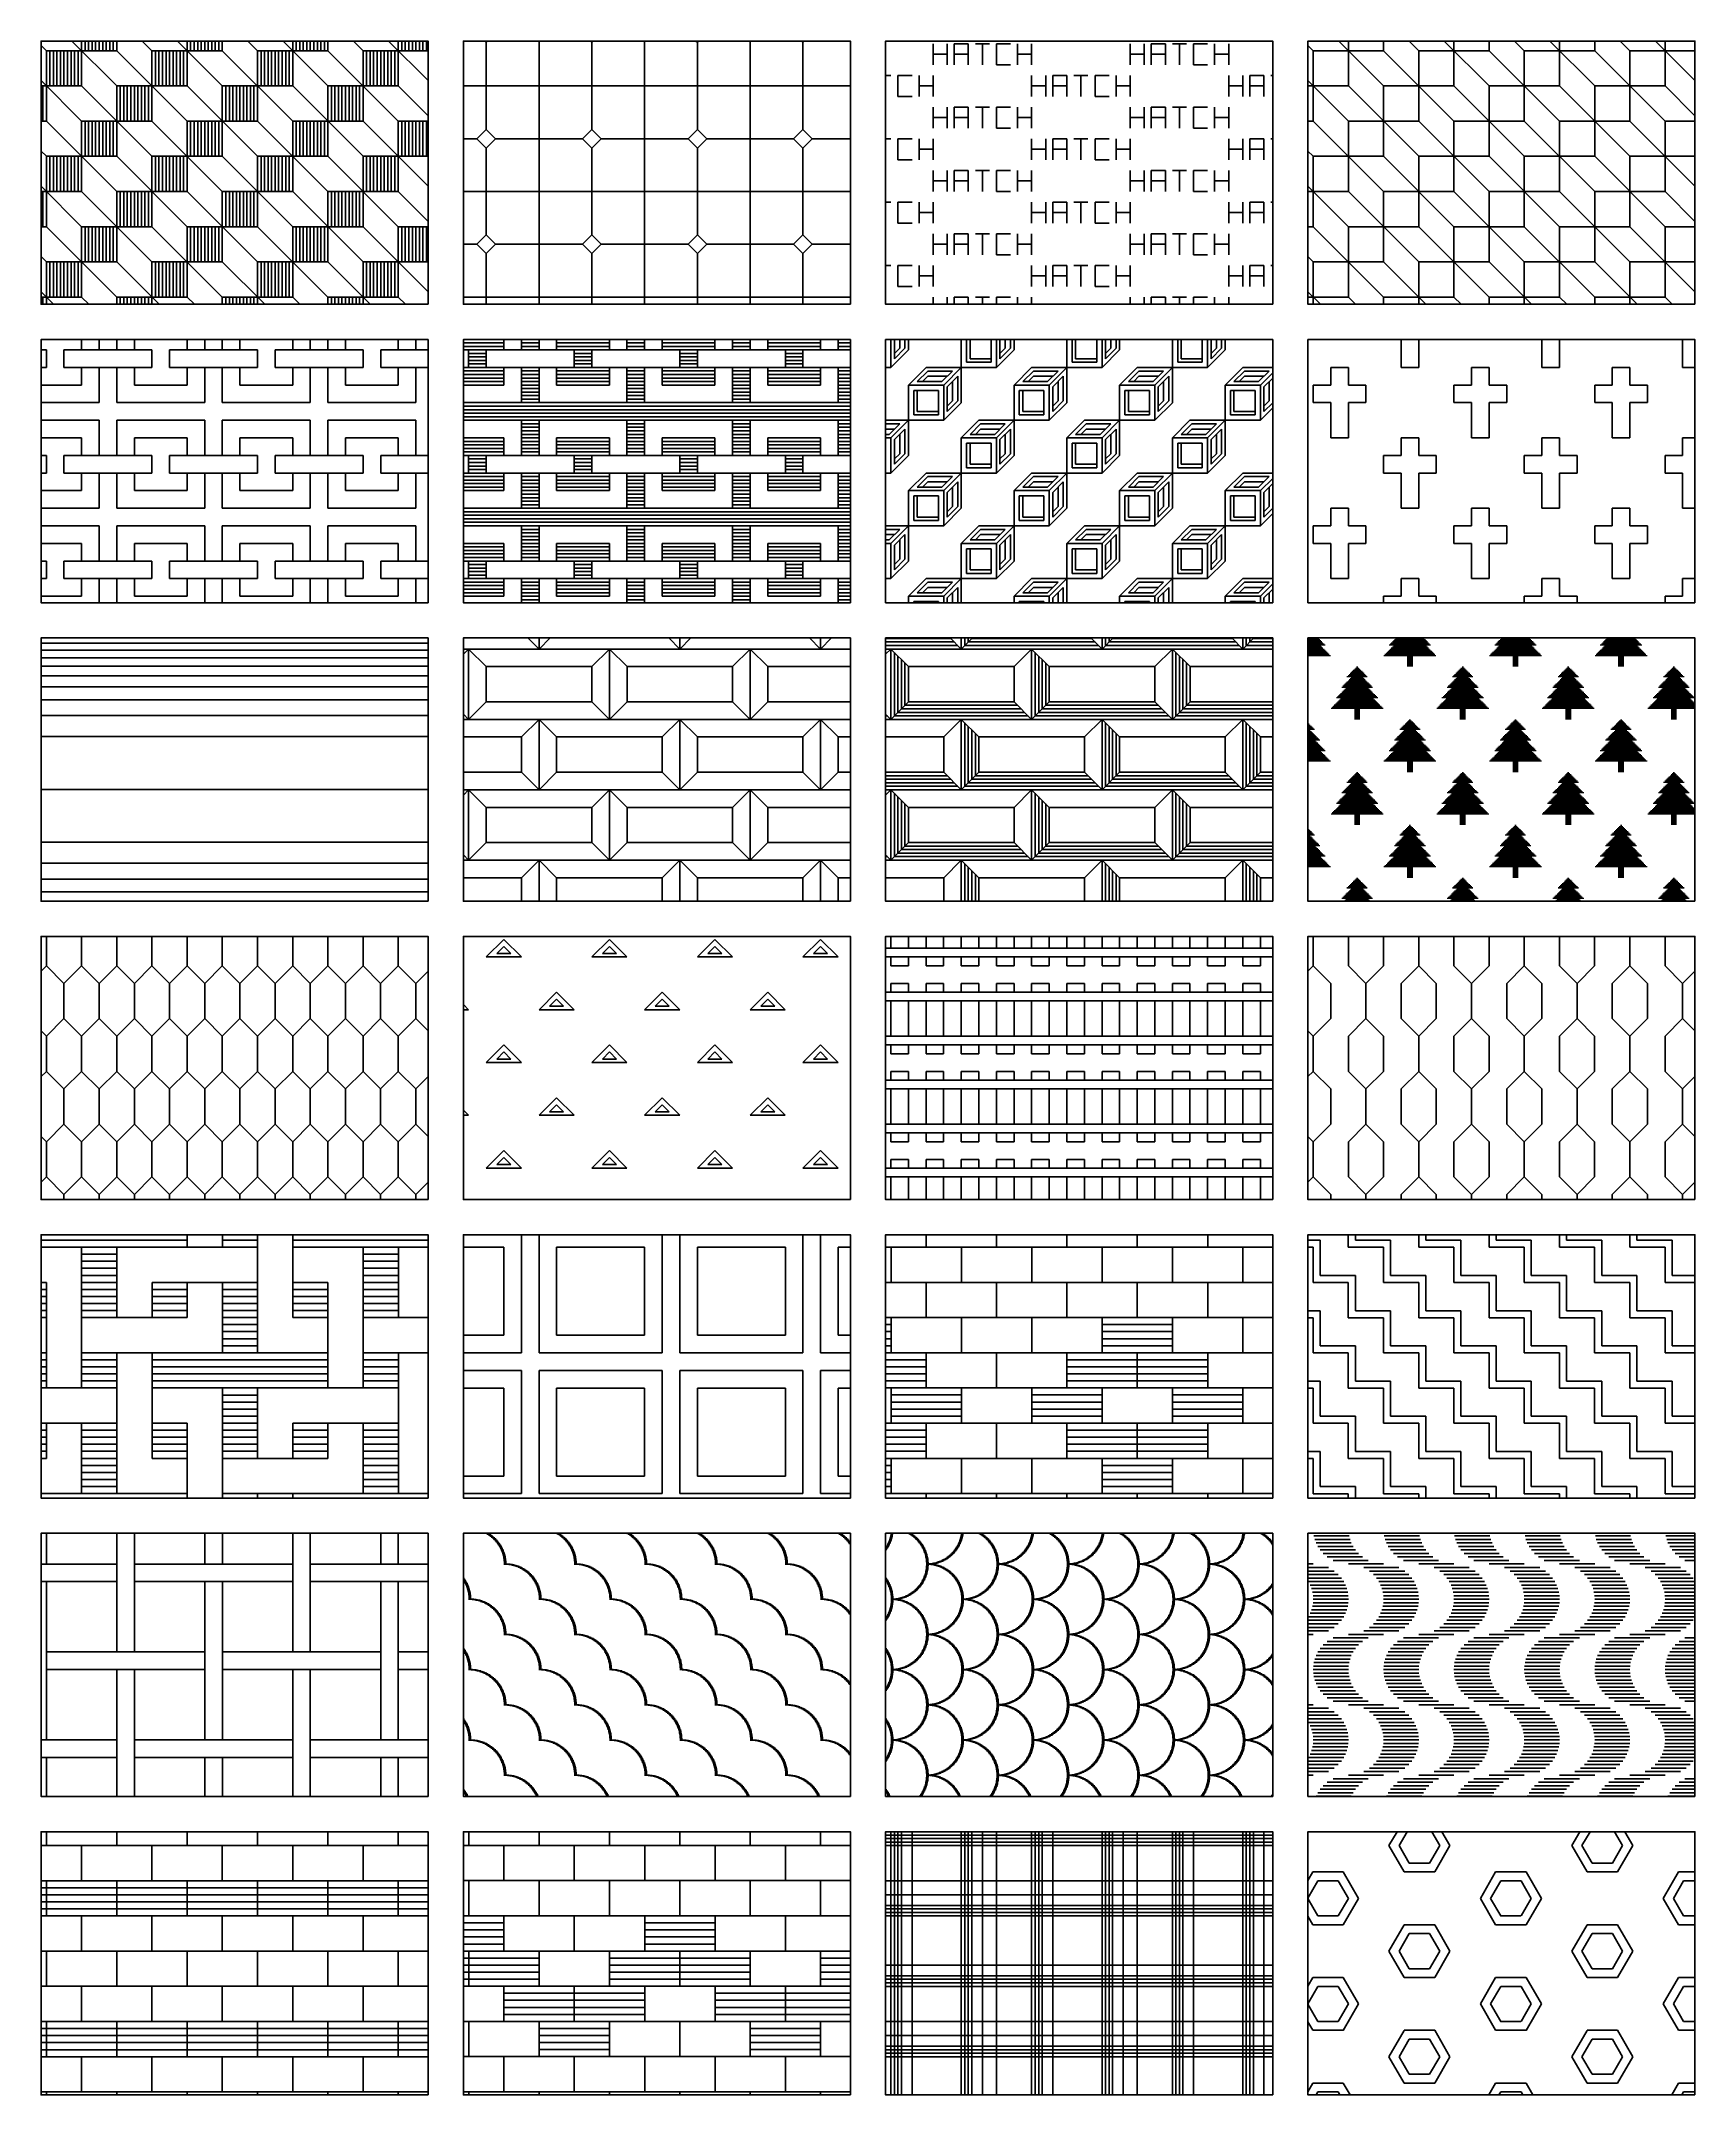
# Model space of a CAD drawing. Extents: x 3335 to 28578, y 356 to 13117.
# Drawn here: x 6985 to 11685, y 6292 to 12128 of the extents above; entities that cross this region are included whole.
import ezdxf

# ---------------------------------------------------------------- set-up
doc = ezdxf.new("R2010")
doc.units = 0
doc.header["$MEASUREMENT"] = 0
doc.layers.get('0').update_dxf_attribs({"linetype": 'CONTINUOUS'})
doc.layers.add('FF', color=8, linetype='CONTINUOUS')
doc.styles.add('163', font='SimSun.ttf', dxfattribs={"width": 0.99})

# ---------------------------------------------------------------- blocks, each defined once
blk = doc.blocks.new('网易_园林图块')
blk.add_hatch(color=1).paths.add_polyline_path([(143, 252, 1), (142, 252, 1)])
at = {"color": 7}
for p, q in [((120, 234), (120, 264)), ((120, 264), (187, 264)), ((187, 234), (120, 234)), ((122, 236), (122, 262)), ((122, 262), (186, 262)), ((122, 250), (186, 250)), ((186, 236), (122, 236)), ((186, 262), (186, 236)), ((187, 264), (187, 234))]:
    blk.add_line(p, q, dxfattribs=at)
at = {"color": 3, "style": '163'}
for s, height, p in [('中国园林行业网络家园；因为专业，所以完美', 1.84, (126, 246)), ('=', 4, (133, 257)), ('编辑部：ivpinfo@service.netease.com', 1.63, (135, 241)), ('网易  NETEASE ', 3.2, (139, 257))]:
    blk.add_text(s, height=height, dxfattribs=at).set_placement(p)
at = {"color": 1, "style": '163'}
for s, height, p in [('网易  园林   co.163.com', 2.27, (134, 251)), ('本图纸由浩辰ICAD软件提供技术支持', 1.49, (138, 237))]:
    blk.add_text(s, height=height, dxfattribs=at).set_placement(p)
at = {"color": 3, "style": '163', "text_generation_flag": 2}
blk.add_text('=', height=4, dxfattribs=at).set_placement((174, 257))
blk = doc.blocks.new('网易·园林')
at = {"xscale": 30, "yscale": 30, "zscale": 30}
blk.add_blockref('网易_园林图块', (-3536, -6832), dxfattribs=at)
blk = doc.blocks.new('I$CD03007B5')
blk.add_blockref('网易·园林', (-67, -188))

msp = doc.modelspace()

# ---------------------------------------------------------------- hatches: boundary and pattern name
h = msp.add_hatch()
h.set_pattern_fill('CS4', color=256, scale=10, style=0)
h.set_pattern_definition([(90, (400, 200), (-300, 2e-14), [200, -100]), (0, (400, 400), (0, 300), [200, -100]), (90, (500, 300), (-300, 2e-14), [200, -100]), (0, (300, 300), (0, 300), [200, -100]), (90, (300, 100), (-300, 2e-14), [200, -100]), (0, (200, 200), (0, 300), [200, -100]), (135, (500, 200), (-100, -100), [282.8427, -141.4213]), (135, (700, 100), (-100, -100), [282.8427, -141.4213]), (90, (410, 300), (-300, 2e-14), [100, -200]), (90, (420, 300), (-300, 2e-14), [100, -200]), (90, (430, 300), (-300, 2e-14), [100, -200]), (90, (440, 300), (-300, 2e-14), [100, -200]), (90, (450, 300), (-300, 2e-14), [100, -200]), (90, (460, 300), (-300, 2e-14), [100, -200]), (90, (470, 300), (-300, 2e-14), [100, -200]), (90, (480, 300), (-300, 2e-14), [100, -200]), (90, (490, 300), (-300, 2e-14), [100, -200]), (90, (310, 200), (-300, 2e-14), [100, -200]), (90, (320, 200), (-300, 2e-14), [100, -200]), (90, (330, 200), (-300, 2e-14), [100, -200]), (90, (340, 200), (-300, 2e-14), [100, -200]), (90, (350, 200), (-300, 2e-14), [100, -200]), (90, (360, 200), (-300, 2e-14), [100, -200]), (90, (370, 200), (-300, 2e-14), [100, -200]), (90, (380, 200), (-300, 2e-14), [100, -200]), (90, (390, 200), (-300, 2e-14), [100, -200]), (90, (510, 400), (-300, 2e-14), [100, -200]), (90, (520, 400), (-300, 2e-14), [100, -200]), (90, (530, 400), (-300, 2e-14), [100, -200]), (90, (540, 400), (-300, 2e-14), [100, -200]), (90, (550, 400), (-300, 2e-14), [100, -200]), (90, (560, 400), (-300, 2e-14), [100, -200]), (90, (570, 400), (-300, 2e-14), [100, -200]), (90, (580, 400), (-300, 2e-14), [100, -200]), (90, (590, 400), (-300, 2e-14), [100, -200])])
h.paths.add_polyline_path([(8085.1, 12127.6), (6985.1, 12127.6), (6985.1, 11379.6), (8085.1, 11379.6)])
h = msp.add_hatch()
h.set_pattern_fill('CS5', color=256, scale=0.5, style=0)
h.set_pattern_definition([(0, (0, 0), (0, 300), []), (90, (0, 0), (-300, 2e-14), []), (0, (176.52, 150), (0, 300), [246.967, -53.033]), (90, (150, 176.52), (-300, 2e-14), [246.967, -53.033]), (135, (176.52, 150), (-300, 3e-14), [37.5, -386.764]), (225, (150, 176.52), (-6e-14, -300), [37.5, -386.764]), (315, (123.48, 150), (300, -9e-14), [37.5, -386.764]), (45, (150, 123.48), (3e-14, 300), [37.5, -386.764])])
h.paths.add_polyline_path([(9285.1, 12127.6), (8185.1, 12127.6), (8185.1, 11379.6), (9285.1, 11379.6)])
h = msp.add_hatch()
h.set_pattern_fill('CS6', color=256, scale=10, style=0)
h.set_pattern_definition([(90, (0, 0), (-280, 90), [60, -120]), (0, (0, 30), (280, 90), [40, -520]), (90, (40, 0), (-280, 90), [60, -120]), (90, (60, 0), (-280, 90), [60, -120]), (0, (60, 60), (280, 90), [40, -520]), (0, (60, 30), (280, 90), [40, -520]), (90, (100, 0), (-280, 90), [60, -120]), (90, (140, 0), (-280, 90), [60, -120]), (0, (120, 60), (280, 90), [40, -520]), (90, (180, 0), (-280, 90), [60, -120]), (0, (180, 60), (280, 90), [40, -520]), (0, (180, 0), (280, 90), [40, -520]), (90, (240, 0), (-280, 90), [60, -120]), (0, (240, 30), (280, 90), [40, -520]), (90, (280, 0), (-280, 90), [60, -120])])
h.paths.add_polyline_path([(10485.1, 12127.6), (9385.1, 12127.6), (9385.1, 11379.6), (10485.1, 11379.6)])
h = msp.add_hatch()
h.set_pattern_fill('CS7', color=256, scale=10, style=0)
h.set_pattern_definition([(90, (400, 200), (-300, 2e-14), [200, -100]), (0, (400, 400), (0, 300), [200, -100]), (90, (500, 300), (-300, 2e-14), [200, -100]), (0, (300, 300), (0, 300), [200, -100]), (90, (300, 100), (-300, 2e-14), [200, -100]), (0, (200, 200), (0, 300), [200, -100]), (135, (500, 200), (-100, -100), [282.8427, -141.4213]), (135, (700, 100), (-100, -100), [282.8427, -141.4213])])
h.paths.add_polyline_path([(11685.1, 12127.6), (10585.1, 12127.6), (10585.1, 11379.6), (11685.1, 11379.6)])
h = msp.add_hatch()
h.set_pattern_fill('CS11', color=256, scale=10, style=0)
h.set_pattern_definition([(90, (0, 0), (-300, 2e-14), [100, -50]), (90, (50, 50), (-150, 9e-15), [50, -50, 50, -150]), (90, (100, 100), (-300, 2e-14), [50, -250]), (90, (150, 100), (-300, 2e-14), [50, -250]), (90, (250, 0), (-300, 2e-14), [100, -50]), (0, (0, 0), (0, 300), [250, -50]), (0, (50, 50), (0, 150), [150, -150]), (0, (150, 100), (0, 300), [250, -50]), (0, (150, 150), (0, 300), [250, -50]), (0, (0, 250), (0, 300), [250, -50])])
h.paths.add_polyline_path([(8085.1, 11279.6), (6985.1, 11279.6), (6985.1, 10531.6), (8085.1, 10531.6)])
h = msp.add_hatch()
h.set_pattern_fill('CS12', color=256, scale=10, style=0)
h.set_pattern_definition([(90, (0, 0), (-300, 2e-14), [100, -50]), (90, (50, 50), (-150, 9e-15), [50, -50, 50, -150]), (90, (100, 100), (-300, 2e-14), [50, -250]), (90, (150, 100), (-300, 2e-14), [50, -250]), (90, (250, 0), (-300, 2e-14), [100, -50]), (0, (0, 0), (0, 300), [250]), (0, (50, 50), (0, 150), [150, -50, 50, -50]), (0, (150, 100), (0, 300), [250]), (0, (150, 150), (0, 300), [250]), (0, (0, 250), (0, 300), [250]), (0, (50, 160), (0, 300), [150, -50, 50, -50]), (0, (50, 170), (0, 300), [150, -50, 50, -50]), (0, (50, 180), (0, 300), [150, -50, 50, -50]), (0, (50, 190), (0, 300), [150, -50, 50, -50]), (0, (50, 60), (0, 300), [150, -50, 50, -50]), (0, (50, 70), (0, 300), [150, -50, 50, -50]), (0, (50, 80), (0, 300), [150, -50, 50, -50]), (0, (50, 90), (0, 300), [150, -50, 50, -50]), (0, (100, 110), (0, 300), [50, -250]), (0, (100, 120), (0, 300), [50, -250]), (0, (100, 130), (0, 300), [50, -250]), (0, (100, 140), (0, 300), [50, -250]), (0, (0, 260), (0, 300), []), (0, (0, 270), (0, 300), []), (0, (0, 280), (0, 300), []), (0, (0, 290), (0, 300), []), (0, (250, 10), (0, 300), [50, -250]), (0, (250, 20), (0, 300), [50, -250]), (0, (250, 30), (0, 300), [50, -250]), (0, (250, 40), (0, 300), [50, -250]), (0, (250, 210), (0, 300), [50, -250]), (0, (250, 220), (0, 300), [50, -250]), (0, (250, 230), (0, 300), [50, -250]), (0, (250, 240), (0, 300), [50, -250])])
h.paths.add_polyline_path([(9285.1, 11279.6), (8185.1, 11279.6), (8185.1, 10531.6), (9285.1, 10531.6)])
h = msp.add_hatch()
h.set_pattern_fill('CS13', color=256, scale=5, style=0)
h.set_pattern_definition([(90, (0, 0), (-150, 150), [200, -100]), (0, (-100, 100), (150, 150), [200, -100]), (0, (0, 200), (150, 150), [100, -200]), (90, (100, 100), (-150, 150), [100, -200]), (45, (100, 200), (-150, 150), [70.7107, -141.4213]), (45, (100, 100), (-150, 150), [70.7107, -141.4213]), (45, (0, 200), (-150, 150), [70.7107, -141.4213]), (0, (15, 115), (150, 150), [70, -230]), (0, (15, 185), (150, 150), [70, -230]), (90, (15, 115), (-150, 150), [70, -230]), (90, (85, 115), (-150, 150), [70, -230]), (90, (110, 125), (-150, 150), [70, -230]), (90, (140, 155), (-150, 150), [70, -230]), (0, (25, 210), (150, 150), [70, -230]), (0, (55, 240), (150, 150), [70, -230]), (45, (110, 125), (-150, 150), [42.4264, -169.7056]), (45, (110, 195), (-150, 150), [42.4264, -169.7056]), (45, (25, 210), (-150, 150), [42.4264, -169.7056]), (45, (95, 210), (-150, 150), [42.4264, -169.7056]), (0, (25, 125), (150, 150), [60, -240]), (90, (25, 125), (-150, 150), [60, -240]), (45, (110, 140), (-150, 150), [21.2132, -190.9188]), (90, (125, 155), (-150, 150), [55, -245]), (0, (55, 225), (150, 150), [55, -245]), (45, (40, 210), (-150, 150), [21.2132, -190.9188])])
h.paths.add_polyline_path([(10485.1, 11279.6), (9385.1, 11279.6), (9385.1, 10531.6), (10485.1, 10531.6)])
h = msp.add_hatch()
h.set_pattern_fill('CS14', color=256, scale=10, style=0)
h.set_pattern_definition([(90, (0, 100), (-200, 200), [50, -350]), (0, (0, 100), (200, 200), [50, -50, 50, -250]), (0, (0, 150), (200, 200), [50, -50, 50, -250]), (90, (50, 0), (-200, 200), [100, -50, 50, -200]), (90, (100, 0), (-200, 200), [100, -50, 50, -200]), (90, (150, 100), (-200, 200), [50, -350]), (0, (50, 0), (200, 200), [50, -350]), (0, (50, 200), (200, 200), [50, -350])])
h.paths.add_polyline_path([(11685.1, 11279.6), (10585.1, 11279.6), (10585.1, 10531.6), (11685.1, 10531.6)])
h = msp.add_hatch()
h.set_pattern_fill('CS18', color=256, scale=50, style=0)
h.set_pattern_definition([(0, (0, 565.6), (0, 1250), []), (0, (0, 565.3), (1800, 1250), []), (0, (0, 564.2), (1800, 1250), []), (0, (0, 562.4), (1800, 1250), []), (0, (0, 559.9), (1800, 1250), []), (0, (0, 556.6), (1800, 1250), []), (0, (0, 552.5), (1800, 1250), []), (0, (0, 547.7), (1800, 1250), []), (0, (0, 542.1), (1800, 1250), []), (0, (0, 535.6), (1800, 1250), []), (0, (0, 528.4), (1800, 1250), []), (0, (0, 520.2), (1800, 1250), []), (0, (0, 511.1), (1800, 1250), []), (0, (0, 501), (1800, 1250), []), (0, (0, 489.9), (1800, 1250), []), (0, (0, 477.6), (1800, 1250), []), (0, (0, 464.2), (1800, 1250), []), (0, (0, 449.4), (1800, 1250), []), (0, (0, 433.4), (1800, 1250), []), (0, (0, 415.6), (1800, 1250), []), (0, (0, 395.9), (1800, 1250), []), (0, (0, 374.1), (1800, 1250), []), (0, (0, 349.9), (1800, 1250), []), (0, (0, 322.6), (1800, 1250), []), (0, (0, 291.2), (1800, 1250), []), (0, (0, 254.8), (1800, 1250), []), (0, (0, 210), (1800, 1250), []), (0, (0, 149.9), (1800, 1250), []), (0, (0, 0), (1800, 1250), []), (0, (0, -149.9), (1800, 1250), []), (0, (0, -210), (1800, 1250), []), (0, (0, -254.8), (1800, 1250), []), (0, (0, -291.2), (1800, 1250), []), (0, (0, -322.6), (1800, 1250), []), (0, (0, -349.9), (1800, 1250), []), (0, (0, -374.1), (1800, 1250), []), (0, (0, -395.9), (1800, 1250), []), (0, (0, -415.6), (1800, 1250), []), (0, (0, -433.4), (1800, 1250), []), (0, (0, -449.4), (1800, 1250), []), (0, (0, -464.2), (1800, 1250), []), (0, (0, -477.6), (1800, 1250), []), (0, (0, -489.9), (1800, 1250), []), (0, (0, -501), (1800, 1250), []), (0, (0, -511.1), (1800, 1250), []), (0, (0, -520.2), (1800, 1250), []), (0, (0, -528.4), (1800, 1250), []), (0, (0, -535.6), (1800, 1250), []), (0, (0, -542.1), (1800, 1250), []), (0, (0, -547.7), (1800, 1250), []), (0, (0, -552.5), (1800, 1250), []), (0, (0, -556.6), (1800, 1250), []), (0, (0, -559.9), (1800, 1250), []), (0, (0, -562.4), (1800, 1250), []), (0, (0, -564.2), (1800, 1250), []), (0, (0, -565.3), (1800, 1250), []), (0, (0, -565.6), (0, 1250), [])])
h.paths.add_polyline_path([(8085.1, 10431.6), (6985.1, 10431.6), (6985.1, 9683.6), (8085.1, 9683.6)])
h = msp.add_hatch()
h.set_pattern_fill('CS19', color=256, scale=10, style=0)
h.set_pattern_definition([(0, (0, 0), (0, 200), []), (90, (0, 0), (-200, 200), [200, -200]), (45, (0, 0), (0, 400), [70.7107, -212.132]), (135, (400, 0), (-400, 0), [70.7107, -212.132]), (45, (350, 150), (0, 400), [70.7107, -212.132]), (135, (50, 150), (-400, 0), [70.7107, -212.132]), (0, (50, 50), (200, 200), [300, -100]), (0, (50, 150), (200, 200), [300, -100]), (90, (50, 50), (-200, 200), [100, -300]), (90, (350, 50), (-200, 200), [100, -300])])
h.paths.add_polyline_path([(9285.1, 10431.6), (8185.1, 10431.6), (8185.1, 9683.6), (9285.1, 9683.6)])
h = msp.add_hatch()
h.set_pattern_fill('CS20', color=256, scale=10, style=0)
h.set_pattern_definition([(0, (0, 0), (0, 200), []), (90, (0, 0), (-200, 200), [200, -200]), (45, (0, 0), (0, 400), [70.7107, -212.132]), (135, (400, 0), (-400, 0), [70.7107, -212.132]), (45, (350, 150), (0, 400), [70.7107, -212.132]), (135, (50, 150), (-400, 0), [70.7107, -212.132]), (0, (50, 50), (200, 200), [300, -100]), (0, (50, 150), (200, 200), [300, -100]), (90, (50, 50), (-200, 200), [100, -300]), (90, (350, 50), (-200, 200), [100, -300]), (0, (10, 10), (200, 200), [380, -20]), (0, (20, 20), (200, 200), [360, -40]), (0, (30, 30), (200, 200), [340, -60]), (0, (40, 40), (200, 200), [320, -80]), (90, (10, 10), (-200, 200), [180, -220]), (90, (20, 20), (-200, 200), [160, -240]), (90, (30, 30), (-200, 200), [140, -260]), (90, (40, 40), (-200, 200), [120, -280])])
h.paths.add_polyline_path([(10485.1, 10431.6), (9385.1, 10431.6), (9385.1, 9683.6), (10485.1, 9683.6)])
h = msp.add_hatch()
h.set_pattern_fill('CS21', color=256, scale=3, angle=90, style=0)
h.set_pattern_definition([(90, (-3, 30), (-150, 150), [3, -297]), (90, (-6, 30), (-150, 150), [6, -294]), (90, (-9, 30), (-150, 150), [9, -291]), (90, (-12, 30), (-150, 150), [12, -288]), (90, (-15, 30), (-150, 150), [15, -285]), (90, (-18, 30), (-150, 150), [18, -12, 3, -267]), (90, (-21, 30), (-150, 150), [21, -9, 6, -264]), (90, (-24, 30), (-150, 150), [24, -6, 9, -261]), (90, (-27, 30), (-150, 150), [27, -3, 12, -258]), (90, (-30, 30), (-150, 150), [45, -255]), (90, (-33, 30), (-150, 150), [48, -12, 3, -237]), (90, (-36, 30), (-150, 150), [51, -9, 6, -234]), (90, (-39, 30), (-150, 150), [54, -6, 9, -231]), (90, (-42, 30), (-150, 150), [57, -3, 12, -228]), (90, (-45, 30), (-150, 150), [75, -225]), (90, (-48, 30), (-150, 150), [78, -12, 3, -207]), (90, (-51, 30), (-150, 150), [81, -9, 6, -204]), (90, (-54, 30), (-150, 150), [84, -6, 9, -201]), (90, (-57, 30), (-150, 150), [87, -3, 12, -198]), (90, (-60, 30), (-150, 150), [105, -195]), (90, (-63, 30), (-150, 150), [108, -192]), (90, (-66, 30), (-150, 150), [111, -189]), (90, (-69, 4e-15), (-150, 150), [144, -156]), (90, (-72, 4e-15), (-150, 150), [147, -153]), (90, (-75, 5e-15), (-150, 150), [150, -150]), (90, (-78, 5e-15), (-150, 150), [147, -153]), (90, (-81, 5e-15), (-150, 150), [144, -156]), (90, (-84, 30), (-150, 150), [111, -189]), (90, (-87, 30), (-150, 150), [108, -192]), (90, (-90, 30), (-150, 150), [105, -195]), (90, (-93, 30), (-150, 150), [87, -3, 12, -198]), (90, (-96, 30), (-150, 150), [84, -6, 9, -201]), (90, (-99, 30), (-150, 150), [81, -9, 6, -204]), (90, (-102, 30), (-150, 150), [78, -12, 3, -207]), (90, (-105, 30), (-150, 150), [75, -225]), (90, (-108, 30), (-150, 150), [57, -3, 12, -228]), (90, (-111, 30), (-150, 150), [54, -6, 9, -231]), (90, (-114, 30), (-150, 150), [51, -9, 6, -234]), (90, (-117, 30), (-150, 150), [48, -12, 3, -237]), (90, (-120, 30), (-150, 150), [45, -255]), (90, (-123, 30), (-150, 150), [27, -3, 12, -258]), (90, (-126, 30), (-150, 150), [24, -6, 9, -261]), (90, (-129, 30), (-150, 150), [21, -9, 6, -264]), (90, (-132, 30), (-150, 150), [18, -12, 3, -267]), (90, (-135, 30), (-150, 150), [15, -285]), (90, (-138, 30), (-150, 150), [12, -288]), (90, (-141, 30), (-150, 150), [9, -291]), (90, (-144, 30), (-150, 150), [6, -294]), (90, (-147, 30), (-150, 150), [3, -297])])
h.paths.add_polyline_path([(11685.1, 10431.6), (10585.1, 10431.6), (10585.1, 9683.6), (11685.1, 9683.6)])
h = msp.add_hatch()
h.set_pattern_fill('CS25', color=256, scale=10, style=0)
h.set_pattern_definition([(90, (50, 50), (-50, 150), [100, -200]), (135, (100, 0), (-150, -150), [70.7107, -141.4213]), (45, (100, 0), (-150, 150), [70.7107, -141.4213]), (45, (50, 150), (-150, 150), [70.7107, -141.4213]), (135, (150, 150), (-150, -150), [70.7107, -141.4213]), (45, (250, 150), (-150, 150), [70.7107, -141.4213]), (135, (350, 150), (-150, -150), [70.7107, -141.4213]), (45, (300, 0), (-150, 150), [70.7107, -141.4213])])
h.paths.add_polyline_path([(8085.1, 9583.6), (6985.1, 9583.6), (6985.1, 8835.6), (8085.1, 8835.6)])
h = msp.add_hatch()
h.set_pattern_fill('CS26', color=256, scale=5, style=0)
h.set_pattern_definition([(0, (0, 75), (150, 150), [100, -200]), (45, (0, 75), (-150, 150), [70.7107, -141.4213]), (135, (100, 75), (-150, -150), [70.7107, -141.4213]), (45, (30, 85), (-150, 150), [28.2843, -183.8478]), (135, (70, 85), (-150, -150), [28.2843, -183.8478]), (0, (30, 85), (150, 150), [40, -260])])
h.paths.add_polyline_path([(9285.1, 9583.6), (8185.1, 9583.6), (8185.1, 8835.6), (9285.1, 8835.6)])
h = msp.add_hatch()
h.set_pattern_fill('CS27', color=256, scale=5, style=0)
h.set_pattern_definition([(0, (0, 25), (0, 125), []), (0, (0, 50), (0, 125), []), (0, (0, 0), (0, 250), [50, -50]), (0, (0, 200), (0, 250), [50, -50]), (90, (0, 0), (-50, 3e-15), [25, -25, 100, -25, 25, -50])])
h.paths.add_polyline_path([(10485.1, 9583.6), (9385.1, 9583.6), (9385.1, 8835.6), (10485.1, 8835.6)])
h = msp.add_hatch()
h.set_pattern_fill('CS28', color=256, scale=10, style=0)
h.set_pattern_definition([(90, (50, 50), (-50, 150), [100, -200]), (135, (100, 0), (-150, -150), [70.7107, -141.4213]), (45, (100, 0), (-150, 150), [70.7107, -141.4213]), (45, (50, 150), (-150, 150), [70.7107, -141.4213]), (135, (150, 150), (-150, -150), [70.7107, -141.4213])])
h.paths.add_polyline_path([(11685.1, 9583.6), (10585.1, 9583.6), (10585.1, 8835.6), (11685.1, 8835.6)])
h = msp.add_hatch()
h.set_pattern_fill('CS33', color=256, scale=20, style=0)
h.set_pattern_definition([(90, (0, 0), (-800, 5e-14), [400, -100, 200, -100]), (0, (0, 0), (0, 800), [200, -100, 400, -100]), (90, (700, 0), (-800, 5e-14), [200, -100, 400, -100]), (0, (0, 700), (0, 800), [400, -100, 200, -100]), (0, (100, 100), (0, 800), [100, -100, 300, -300]), (90, (600, 100), (-800, 5e-14), [100, -100, 300, -300]), (0, (100, 600), (0, 800), [300, -100, 100, -300]), (90, (100, 100), (-800, 5e-14), [300, -100, 100, -300]), (0, (500, 200), (0, 800), [300, -100, 100, -300]), (0, (400, 300), (0, 800), [400, -100, 200, -100]), (90, (500, 500), (-800, 5e-14), [300, -100, 100, -300]), (90, (400, 400), (-800, 5e-14), [400, -100, 200, -100]), (0, (400, 400), (0, 800), [200, -100, 400, -100]), (0, (500, 500), (0, 800), [100, -100, 300, -300]), (90, (200, 500), (-800, 5e-14), [100, -100, 300, -300]), (90, (300, 400), (-800, 5e-14), [200, -100, 400, -100]), (0, (100, 120), (400, 400), [100, -100]), (0, (100, 140), (400, 400), [100, -100]), (0, (100, 160), (400, 400), [100, -100]), (0, (100, 180), (400, 400), [100, -100]), (0, (1100, 200), (400, 400), [100, -700]), (0, (1100, 220), (400, 400), [100, -700]), (0, (1100, 240), (400, 400), [100, -700]), (0, (1100, 260), (400, 400), [100, -700]), (0, (1100, 280), (400, 400), [100, -700]), (0, (1100, 300), (400, 400), [100, -700]), (0, (1100, 400), (400, 400), [100, -700]), (0, (1100, 420), (400, 400), [100, -700]), (0, (1100, 440), (400, 400), [100, -700]), (0, (1100, 460), (400, 400), [100, -700]), (0, (1100, 480), (400, 400), [100, -700]), (0, (1100, 500), (400, 400), [100, -700]), (0, (700, 320), (400, 400), [100, -100, 500, -100]), (0, (700, 340), (400, 400), [100, -100, 500, -100]), (0, (700, 360), (400, 400), [100, -100, 500, -100]), (0, (700, 380), (400, 400), [100, -100, 500, -100])])
h.paths.add_polyline_path([(8085.1, 8735.6), (6985.1, 8735.6), (6985.1, 7987.6), (8085.1, 7987.6)])
h = msp.add_hatch()
h.set_pattern_fill('CS34', color=256, scale=10, style=0)
h.set_pattern_definition([(90, (0, 0), (-400, 2e-14), [350, -50]), (0, (0, 0), (0, 400), [350, -50]), (90, (350, 0), (-400, 2e-14), [350, -50]), (0, (0, 350), (0, 400), [350, -50]), (0, (50, 50), (0, 400), [250, -150]), (90, (300, 50), (-400, 2e-14), [250, -150]), (0, (50, 300), (0, 400), [250, -150]), (90, (50, 50), (-400, 2e-14), [250, -150])])
h.paths.add_polyline_path([(9285.1, 8735.6), (8185.1, 8735.6), (8185.1, 7987.6), (9285.1, 7987.6)])
h = msp.add_hatch()
h.set_pattern_fill('CS35', color=256, scale=10, style=0)
h.set_pattern_definition([(0, (0, 0), (0, 100), []), (90, (0, 0), (-100, 100), [100, -100]), (0, (400, 20), (0, 800), [200, -600]), (0, (400, 40), (0, 800), [200, -600]), (0, (400, 60), (0, 800), [200, -600]), (0, (400, 80), (0, 800), [200, -600]), (0, (300, 120), (0, 800), [400, -400]), (0, (300, 140), (0, 800), [400, -400]), (0, (300, 160), (0, 800), [400, -400]), (0, (300, 180), (0, 800), [400, -400]), (0, (200, 220), (0, 800), [200, -200]), (0, (200, 240), (0, 800), [200, -200]), (0, (200, 260), (0, 800), [200, -200]), (0, (200, 280), (0, 800), [200, -200]), (0, (300, 320), (0, 800), [400, -400]), (0, (300, 340), (0, 800), [400, -400]), (0, (300, 360), (0, 800), [400, -400]), (0, (300, 380), (0, 800), [400, -400]), (0, (400, 420), (0, 800), [200, -600]), (0, (400, 440), (0, 800), [200, -600]), (0, (400, 460), (0, 800), [200, -600]), (0, (400, 480), (0, 800), [200, -600])])
h.paths.add_polyline_path([(10485.1, 8735.6), (9385.1, 8735.6), (9385.1, 7987.6), (10485.1, 7987.6)])
h = msp.add_hatch()
h.set_pattern_fill('CS36', color=256, scale=10, style=0)
h.set_pattern_definition([(90, (0, 0), (-100, 100), [100, -100]), (0, (0, 0), (100, 100), [100, -100]), (0, (20, 20), (100, 100), [100, -100]), (90, (20, 20), (-100, 100), [100, -100])])
h.paths.add_polyline_path([(11685.1, 8735.6), (10585.1, 8735.6), (10585.1, 7987.6), (11685.1, 7987.6)])
h = msp.add_hatch()
h.set_pattern_fill('CS41', color=256, scale=10, style=0)
h.set_pattern_definition([(0, (0, 0), (250, 250), [450, -50]), (0, (0, 50), (250, 250), [450, -50]), (90, (200, 50), (-250, 250), [450, -50]), (90, (250, 50), (-250, 250), [450, -50])])
h.paths.add_polyline_path([(8085.1, 7887.6), (6985.1, 7887.6), (6985.1, 7139.6), (8085.1, 7139.6)])
h = msp.add_hatch()
h.set_pattern_fill('CS42', color=256, scale=10, style=0)
h.set_pattern_definition([(0, (0, 100), (100, 100), [7.5, -192.5]), (0, (3.49, 99.94), (100, 100), [7.5, -192.5]), (0, (6.98, 99.76), (100, 100), [7.5, -192.5]), (0, (10.45, 99.45), (100, 100), [7.5, -192.5]), (0, (13.92, 99.03), (100, 100), [7.5, -192.5]), (0, (17.36, 98.48), (100, 100), [7.5, -192.5]), (0, (20.79, 97.81), (100, 100), [7.5, -192.5]), (0, (24.19, 97.03), (100, 100), [7.5, -192.5]), (0, (27.56, 96.13), (100, 100), [7.5, -192.5]), (0, (30.9, 95.11), (100, 100), [7.5, -192.5]), (0, (34.2, 93.97), (100, 100), [7.5, -192.5]), (0, (37.46, 92.72), (100, 100), [7.5, -192.5]), (0, (40.67, 91.35), (100, 100), [7.5, -192.5]), (0, (43.84, 89.88), (100, 100), [7.5, -192.5]), (0, (46.95, 88.29), (100, 100), [7.5, -192.5]), (0, (50, 86.6), (100, 100), [7.5, -192.5]), (0, (52.99, 84.8), (100, 100), [7.5, -192.5]), (0, (55.92, 82.9), (100, 100), [7.5, -192.5]), (0, (58.78, 80.9), (100, 100), [7.5, -192.5]), (0, (61.57, 78.8), (100, 100), [7.5, -192.5]), (0, (64.28, 76.6), (100, 100), [7.5, -192.5]), (0, (66.91, 74.31), (100, 100), [7.5, -192.5]), (0, (69.47, 71.93), (100, 100), [7.5, -192.5]), (0, (71.93, 69.47), (100, 100), [7.5, -192.5]), (0, (74.31, 66.91), (100, 100), [7.5, -192.5]), (0, (76.6, 64.28), (100, 100), [7.5, -192.5]), (0, (78.8, 61.57), (100, 100), [7.5, -192.5]), (0, (80.9, 58.78), (100, 100), [7.5, -192.5]), (0, (82.9, 55.92), (100, 100), [7.5, -192.5]), (0, (84.8, 52.99), (100, 100), [7.5, -192.5]), (0, (86.6, 50), (100, 100), [7.5, -192.5]), (0, (88.29, 46.95), (100, 100), [7.5, -192.5]), (0, (89.88, 43.84), (100, 100), [7.5, -192.5]), (0, (91.35, 40.67), (100, 100), [7.5, -192.5]), (0, (92.72, 37.46), (100, 100), [7.5, -192.5]), (0, (93.97, 34.2), (100, 100), [7.5, -192.5]), (0, (95.11, 30.9), (100, 100), [7.5, -192.5]), (0, (96.13, 27.56), (100, 100), [7.5, -192.5]), (0, (97.03, 24.19), (100, 100), [7.5, -192.5]), (0, (97.81, 20.79), (100, 100), [7.5, -192.5]), (0, (98.48, 17.36), (100, 100), [7.5, -192.5]), (0, (99.03, 13.92), (100, 100), [7.5, -192.5]), (0, (99.45, 10.45), (100, 100), [7.5, -192.5]), (0, (99.76, 6.98), (100, 100), [7.5, -192.5]), (0, (99.94, 3.49), (100, 100), [7.5, -192.5]), (0, (100, 0), (100, 100), [7.5, -192.5])])
h.paths.add_polyline_path([(9285.1, 7887.6), (8185.1, 7887.6), (8185.1, 7139.6), (9285.1, 7139.6)])
h = msp.add_hatch()
h.set_pattern_fill('CS43', color=256, scale=10, style=0)
h.set_pattern_definition([(0, (0, 100), (100, 100), [7.5, -192.5]), (0, (3.49, 99.94), (100, 100), [7.5, -192.5]), (0, (6.98, 99.76), (100, 100), [7.5, -192.5]), (0, (10.45, 99.45), (100, 100), [7.5, -192.5]), (0, (13.92, 99.03), (100, 100), [7.5, -192.5]), (0, (17.36, 98.48), (100, 100), [7.5, -192.5]), (0, (20.79, 97.81), (100, 100), [7.5, -192.5]), (0, (24.19, 97.03), (100, 100), [7.5, -192.5]), (0, (27.56, 96.13), (100, 100), [7.5, -192.5]), (0, (30.9, 95.11), (100, 100), [7.5, -192.5]), (0, (34.2, 93.97), (100, 100), [7.5, -192.5]), (0, (37.46, 92.72), (100, 100), [7.5, -192.5]), (0, (40.67, 91.35), (100, 100), [7.5, -192.5]), (0, (43.84, 89.88), (100, 100), [7.5, -192.5]), (0, (46.95, 88.29), (100, 100), [7.5, -192.5]), (0, (50, 86.6), (100, 100), [7.5, -192.5]), (0, (52.99, 84.8), (100, 100), [7.5, -192.5]), (0, (55.92, 82.9), (100, 100), [7.5, -192.5]), (0, (58.78, 80.9), (100, 100), [7.5, -192.5]), (0, (61.57, 78.8), (100, 100), [7.5, -192.5]), (0, (64.28, 76.6), (100, 100), [7.5, -192.5]), (0, (66.91, 74.31), (100, 100), [7.5, -192.5]), (0, (69.47, 71.93), (100, 100), [7.5, -192.5]), (0, (71.93, 69.47), (100, 100), [7.5, -192.5]), (0, (74.31, 66.91), (100, 100), [7.5, -192.5]), (0, (76.6, 64.28), (100, 100), [7.5, -192.5]), (0, (78.8, 61.57), (100, 100), [7.5, -192.5]), (0, (80.9, 58.78), (100, 100), [7.5, -192.5]), (0, (82.9, 55.92), (100, 100), [7.5, -192.5]), (0, (84.8, 52.99), (100, 100), [7.5, -192.5]), (0, (86.6, 50), (100, 100), [7.5, -192.5]), (0, (88.29, 46.95), (100, 100), [7.5, -192.5]), (0, (89.88, 43.84), (100, 100), [7.5, -192.5]), (0, (91.35, 40.67), (100, 100), [7.5, -192.5]), (0, (92.72, 37.46), (100, 100), [7.5, -192.5]), (0, (93.97, 34.2), (100, 100), [7.5, -192.5]), (0, (95.11, 30.9), (100, 100), [7.5, -192.5]), (0, (96.13, 27.56), (100, 100), [7.5, -192.5]), (0, (97.03, 24.19), (100, 100), [7.5, -192.5]), (0, (97.81, 20.79), (100, 100), [7.5, -192.5]), (0, (98.48, 17.36), (100, 100), [7.5, -192.5]), (0, (99.03, 13.92), (100, 100), [7.5, -192.5]), (0, (99.45, 10.45), (100, 100), [7.5, -192.5]), (0, (99.76, 6.98), (100, 100), [7.5, -192.5]), (0, (99.94, 3.49), (100, 100), [7.5, -192.5]), (0, (100, 0), (100, 100), [7.5, -192.5]), (0, (3.49, -99.94), (100, 100), [7.5, -192.5]), (0, (6.98, -99.76), (100, 100), [7.5, -192.5]), (0, (10.45, -99.45), (100, 100), [7.5, -192.5]), (0, (13.92, -99.03), (100, 100), [7.5, -192.5]), (0, (17.36, -98.48), (100, 100), [7.5, -192.5]), (0, (20.79, -97.81), (100, 100), [7.5, -192.5]), (0, (24.19, -97.03), (100, 100), [7.5, -192.5]), (0, (27.56, -96.13), (100, 100), [7.5, -192.5]), (0, (30.9, -95.11), (100, 100), [7.5, -192.5]), (0, (34.2, -93.97), (100, 100), [7.5, -192.5]), (0, (37.46, -92.72), (100, 100), [7.5, -192.5]), (0, (40.67, -91.35), (100, 100), [7.5, -192.5]), (0, (43.84, -89.88), (100, 100), [7.5, -192.5]), (0, (46.95, -88.29), (100, 100), [7.5, -192.5]), (0, (50, -86.6), (100, 100), [7.5, -192.5]), (0, (52.99, -84.8), (100, 100), [7.5, -192.5]), (0, (55.92, -82.9), (100, 100), [7.5, -192.5]), (0, (58.78, -80.9), (100, 100), [7.5, -192.5]), (0, (61.57, -78.8), (100, 100), [7.5, -192.5]), (0, (64.28, -76.6), (100, 100), [7.5, -192.5]), (0, (66.91, -74.31), (100, 100), [7.5, -192.5]), (0, (69.47, -71.93), (100, 100), [7.5, -192.5]), (0, (71.93, -69.47), (100, 100), [7.5, -192.5]), (0, (74.31, -66.91), (100, 100), [7.5, -192.5]), (0, (76.6, -64.28), (100, 100), [7.5, -192.5]), (0, (78.8, -61.57), (100, 100), [7.5, -192.5]), (0, (80.9, -58.78), (100, 100), [7.5, -192.5]), (0, (82.9, -55.92), (100, 100), [7.5, -192.5]), (0, (84.8, -52.99), (100, 100), [7.5, -192.5]), (0, (86.6, -50), (100, 100), [7.5, -192.5]), (0, (88.29, -46.95), (100, 100), [7.5, -192.5]), (0, (89.88, -43.84), (100, 100), [7.5, -192.5]), (0, (91.35, -40.67), (100, 100), [7.5, -192.5]), (0, (92.72, -37.46), (100, 100), [7.5, -192.5]), (0, (93.97, -34.2), (100, 100), [7.5, -192.5]), (0, (95.11, -30.9), (100, 100), [7.5, -192.5]), (0, (96.13, -27.56), (100, 100), [7.5, -192.5]), (0, (97.03, -24.19), (100, 100), [7.5, -192.5]), (0, (97.81, -20.79), (100, 100), [7.5, -192.5]), (0, (98.48, -17.36), (100, 100), [7.5, -192.5]), (0, (99.03, -13.92), (100, 100), [7.5, -192.5]), (0, (99.45, -10.45), (100, 100), [7.5, -192.5]), (0, (99.76, -6.98), (100, 100), [7.5, -192.5]), (0, (99.94, -3.49), (100, 100), [7.5, -192.5]), (0, (0, -100), (100, 100), [7.5, -192.5])])
h.paths.add_polyline_path([(10485.1, 7887.6), (9385.1, 7887.6), (9385.1, 7139.6), (10485.1, 7139.6)])
h = msp.add_hatch()
h.set_pattern_fill('CS44', color=256, scale=10, style=0)
h.set_pattern_definition([(0, (500, 400), (0, 200), [100, -100]), (0, (543.6, 410), (0, 400), [100, -100]), (0, (560, 420), (0, 400), [100, -100]), (0, (571.4, 430), (0, 400), [100, -100]), (0, (580, 440), (0, 400), [100, -100]), (0, (586.6, 450), (0, 400), [100, -100]), (0, (591.7, 460), (0, 400), [100, -100]), (0, (595.4, 470), (0, 400), [100, -100]), (0, (598, 480), (0, 400), [100, -100]), (0, (599.5, 490), (0, 400), [100, -100]), (0, (600, 500), (0, 400), [100, -100]), (0, (599.5, 510), (0, 400), [100, -100]), (0, (598, 520), (0, 400), [100, -100]), (0, (595.4, 530), (0, 400), [100, -100]), (0, (591.7, 540), (0, 400), [100, -100]), (0, (586.6, 550), (0, 400), [100, -100]), (0, (580, 560), (0, 400), [100, -100]), (0, (571.4, 570), (0, 400), [100, -100]), (0, (560, 580), (0, 400), [100, -100]), (0, (543.6, 590), (0, 400), [100, -100]), (0, (456.4, 610), (0, 400), [100, -100]), (0, (440, 620), (0, 400), [100, -100]), (0, (428.6, 630), (0, 400), [100, -100]), (0, (420, 640), (0, 400), [100, -100]), (0, (413.4, 650), (0, 400), [100, -100]), (0, (408.3, 660), (0, 400), [100, -100]), (0, (404.6, 670), (0, 400), [100, -100]), (0, (402, 680), (0, 400), [100, -100]), (0, (400.5, 690), (0, 400), [100, -100]), (0, (400, 700), (0, 400), [100, -100]), (0, (400.5, 710), (0, 400), [100, -100]), (0, (402, 720), (0, 400), [100, -100]), (0, (404.6, 730), (0, 400), [100, -100]), (0, (408.3, 740), (0, 400), [100, -100]), (0, (413.4, 750), (0, 400), [100, -100]), (0, (420, 760), (0, 400), [100, -100]), (0, (428.6, 770), (0, 400), [100, -100]), (0, (440, 780), (0, 400), [100, -100]), (0, (456.4, 790), (0, 400), [100, -100])])
h.paths.add_polyline_path([(11685.1, 7887.6), (10585.1, 7887.6), (10585.1, 7139.6), (11685.1, 7139.6)])
h = msp.add_hatch()
h.set_pattern_fill('CS48', color=256, scale=10, style=0)
h.set_pattern_definition([(0, (0, 0), (0, 100), []), (90, (0, 0), (-100, 100), [100, -100]), (0, (0, 20), (0, 400), []), (0, (0, 40), (0, 400), []), (0, (0, 60), (0, 400), []), (0, (0, 80), (0, 400), [])])
h.paths.add_polyline_path([(8085.1, 7039.6), (6985.1, 7039.6), (6985.1, 6291.6), (8085.1, 6291.6)])
h = msp.add_hatch()
h.set_pattern_fill('CS49', color=256, scale=10, style=0)
h.set_pattern_definition([(0, (0, 0), (0, 100), []), (90, (0, 0), (-100, 100), [100, -100]), (0, (0, 20), (0, 800), [200, -400]), (0, (0, 40), (0, 800), [200, -400]), (0, (0, 60), (0, 800), [200, -400]), (0, (0, 80), (0, 800), [200, -400]), (0, (-100, 120), (0, 800), [400, -200]), (0, (-100, 140), (0, 800), [400, -200]), (0, (-100, 160), (0, 800), [400, -200]), (0, (-100, 180), (0, 800), [400, -200]), (0, (200, 220), (0, 800), [400, -200]), (0, (200, 240), (0, 800), [400, -200]), (0, (200, 260), (0, 800), [400, -200]), (0, (200, 280), (0, 800), [400, -200]), (0, (300, 320), (0, 800), [200, -400]), (0, (300, 340), (0, 800), [200, -400]), (0, (300, 360), (0, 800), [200, -400]), (0, (300, 380), (0, 800), [200, -400])])
h.paths.add_polyline_path([(9285.1, 7039.6), (8185.1, 7039.6), (8185.1, 6291.6), (9285.1, 6291.6)])
h = msp.add_hatch()
h.set_pattern_fill('CS50', color=256, scale=10, style=0)
h.set_pattern_definition([(0, (0, 0), (0, 200), []), (0, (0, 10), (0, 200), []), (0, (0, 20), (0, 200), []), (0, (0, 30), (0, 200), []), (90, (0, 0), (-200, 1e-14), []), (90, (10, 0), (-200, 1e-14), []), (90, (20, 0), (-200, 1e-14), []), (90, (30, 0), (-200, 1e-14), []), (0, (0, 60), (0, 200), []), (90, (60, 0), (-200, 1e-14), []), (90, (100, 0), (-400, 2e-14), []), (0, (0, 100), (0, 400), [])])
h.paths.add_polyline_path([(10485.1, 7039.6), (9385.1, 7039.6), (9385.1, 6291.6), (10485.1, 6291.6)])
h = msp.add_hatch()
h.set_pattern_fill('CS51', color=256, scale=5, style=0)
h.set_pattern_definition([(0, (206.7, 175), (0, 150), [86.6025, -173.205]), (60, (293.3, 175), (-129.9038, 75), [86.6025, -173.205]), (120, (336.6, 250), (-129.9038, -75), [86.6025, -173.205]), (0, (221.13, 200), (259.8, 150), [57.735, -461.88]), (60, (278.87, 200), (-6e-07, 300), [57.735, -461.88]), (120, (307.74, 250), (-259.8076, 150), [57.735, -461.88]), (0, (221.13, 300), (259.8076, 150), [57.735, -461.88]), (60, (192.26, 250), (-6e-07, 300), [57.735, -461.88]), (120, (221.13, 200), (-259.8076, 150), [57.735, -461.88])])
h.paths.add_polyline_path([(11685.1, 7039.6), (10585.1, 7039.6), (10585.1, 6291.6), (11685.1, 6291.6)])

# ---------------------------------------------------------------- linework, layer by layer
at = {"layer": 'FF'}
for points in [[(8085.1, 11379.6), (8085.1, 12127.6), (6985.1, 12127.6), (6985.1, 11379.6)], [(9285.1, 11379.6), (9285.1, 12127.6), (8185.1, 12127.6), (8185.1, 11379.6)], [(10485.1, 11379.6), (10485.1, 12127.6), (9385.1, 12127.6), (9385.1, 11379.6)], [(11685.1, 11379.6), (11685.1, 12127.6), (10585.1, 12127.6), (10585.1, 11379.6)], [(8085.1, 10531.6), (8085.1, 11279.6), (6985.1, 11279.6), (6985.1, 10531.6)], [(9285.1, 10531.6), (9285.1, 11279.6), (8185.1, 11279.6), (8185.1, 10531.6)], [(10485.1, 10531.6), (10485.1, 11279.6), (9385.1, 11279.6), (9385.1, 10531.6)], [(11685.1, 10531.6), (11685.1, 11279.6), (10585.1, 11279.6), (10585.1, 10531.6)], [(8085.1, 9683.6), (8085.1, 10431.6), (6985.1, 10431.6), (6985.1, 9683.6)], [(9285.1, 9683.6), (9285.1, 10431.6), (8185.1, 10431.6), (8185.1, 9683.6)], [(10485.1, 9683.6), (10485.1, 10431.6), (9385.1, 10431.6), (9385.1, 9683.6)], [(11685.1, 9683.6), (11685.1, 10431.6), (10585.1, 10431.6), (10585.1, 9683.6)], [(8085.1, 8835.6), (8085.1, 9583.6), (6985.1, 9583.6), (6985.1, 8835.6)], [(9285.1, 8835.6), (9285.1, 9583.6), (8185.1, 9583.6), (8185.1, 8835.6)], [(10485.1, 8835.6), (10485.1, 9583.6), (9385.1, 9583.6), (9385.1, 8835.6)], [(11685.1, 8835.6), (11685.1, 9583.6), (10585.1, 9583.6), (10585.1, 8835.6)], [(8085.1, 7987.6), (8085.1, 8735.6), (6985.1, 8735.6), (6985.1, 7987.6)], [(9285.1, 7987.6), (9285.1, 8735.6), (8185.1, 8735.6), (8185.1, 7987.6)], [(10485.1, 7987.6), (10485.1, 8735.6), (9385.1, 8735.6), (9385.1, 7987.6)], [(11685.1, 7987.6), (11685.1, 8735.6), (10585.1, 8735.6), (10585.1, 7987.6)], [(8085.1, 7139.6), (8085.1, 7887.6), (6985.1, 7887.6), (6985.1, 7139.6)], [(9285.1, 7139.6), (9285.1, 7887.6), (8185.1, 7887.6), (8185.1, 7139.6)], [(10485.1, 7139.6), (10485.1, 7887.6), (9385.1, 7887.6), (9385.1, 7139.6)], [(11685.1, 7139.6), (11685.1, 7887.6), (10585.1, 7887.6), (10585.1, 7139.6)], [(8085.1, 6291.6), (8085.1, 7039.6), (6985.1, 7039.6), (6985.1, 6291.6)], [(9285.1, 6291.6), (9285.1, 7039.6), (8185.1, 7039.6), (8185.1, 6291.6)], [(10485.1, 6291.6), (10485.1, 7039.6), (9385.1, 7039.6), (9385.1, 6291.6)], [(11685.1, 6291.6), (11685.1, 7039.6), (10585.1, 7039.6), (10585.1, 6291.6)]]:
    msp.add_lwpolyline(points, close=True, dxfattribs=at)

# ---------------------------------------------------------------- block references
at = {"xscale": 1e-06, "yscale": 1e-06, "zscale": 1e-06}
msp.add_blockref('I$CD03007B5', (8184.9, 9574.8), dxfattribs=at)

doc.saveas('drawing.dxf')
